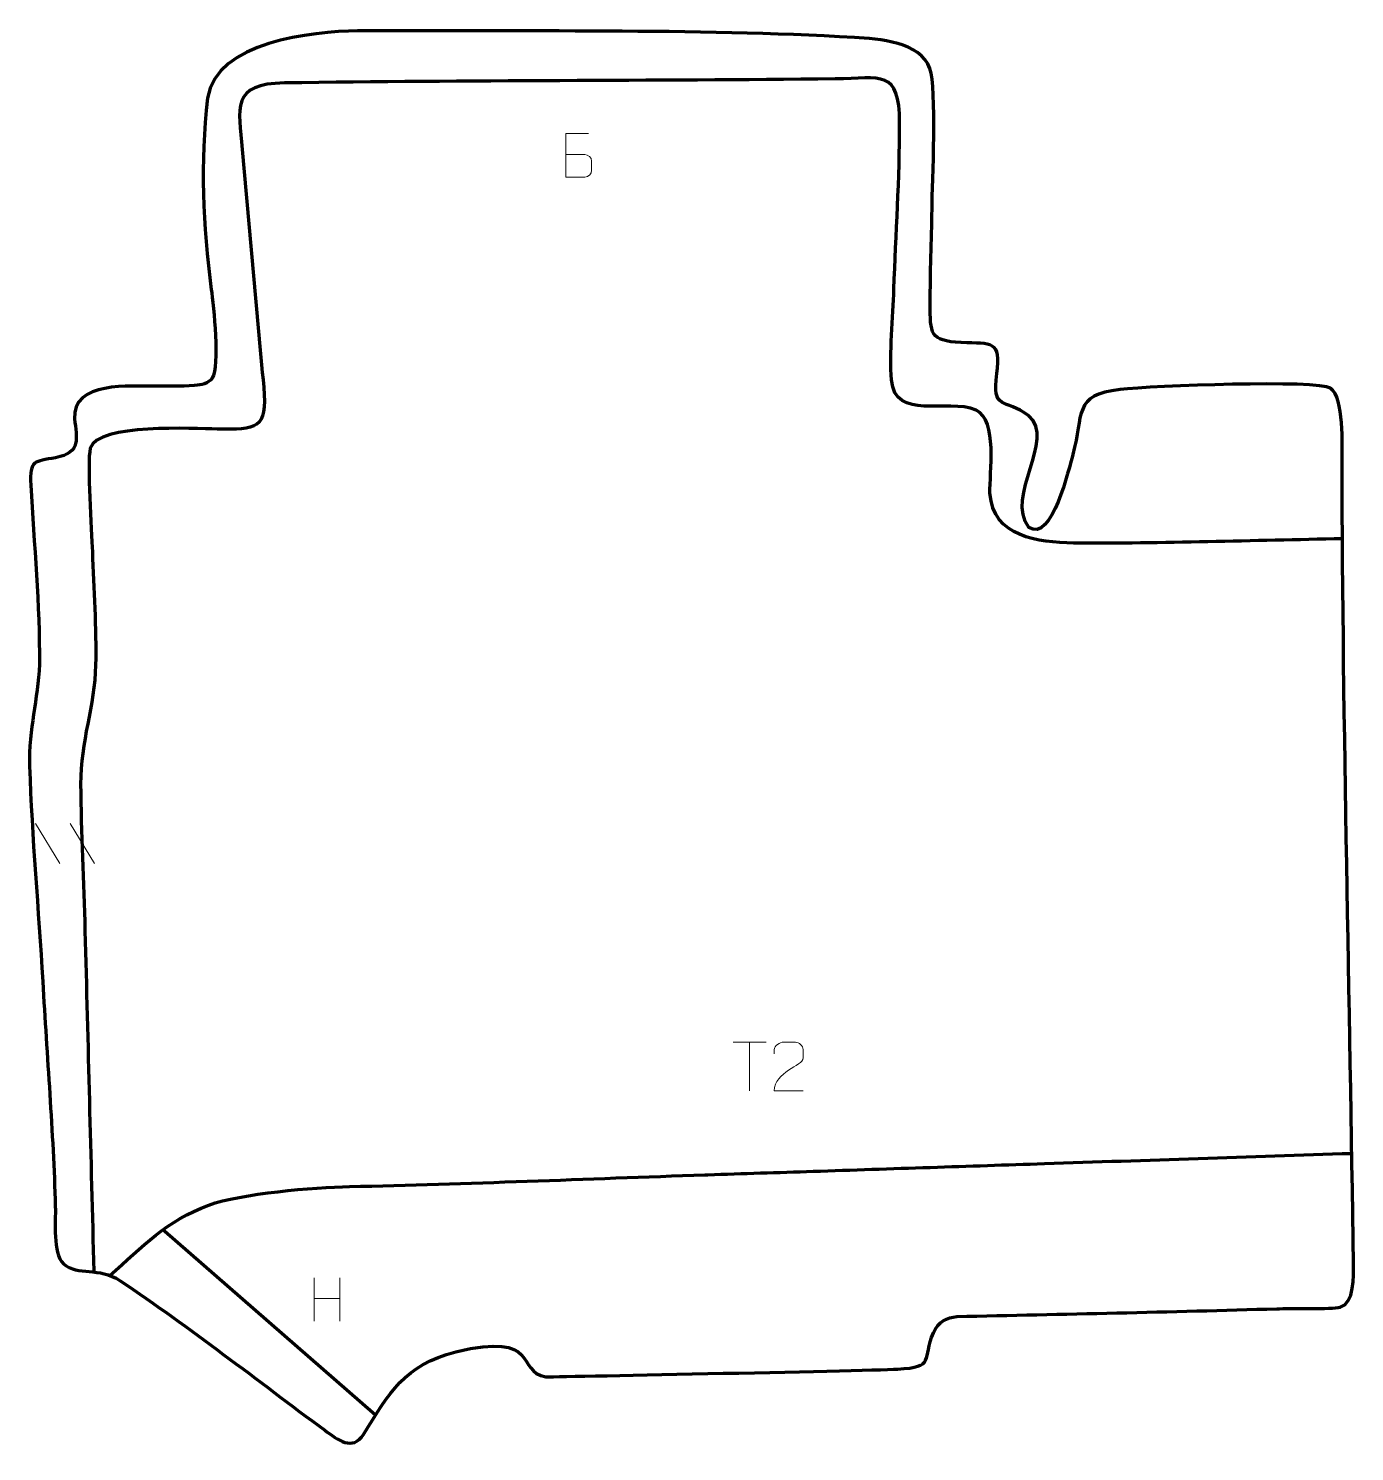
# Model space of a CAD drawing. Header units: millimetres. Extents: x 1151 to 1830, y 31 to 759.
import ezdxf

# ---------------------------------------------------------------- set-up
doc = ezdxf.new("R2010")
doc.units = ezdxf.units.MM
doc.header["$MEASUREMENT"] = 0
doc.layers.add('layer 2', color=7, linetype='Continuous')
doc.layers.add('layer 3', color=7, linetype='Continuous')

msp = doc.modelspace()

# ---------------------------------------------------------------- linework, layer by layer
at = {"layer": 'layer 2', "color": 142, "lineweight": 158}
for points, knots in [([(1823.9939, 498.0453), (1778.2331, 497.2527), (1731.89, 495.4822), (1686.1823, 495.8695), (1686.1823, 495.8695), (1668.2171, 496.2222), (1644.9733, 498.9562), (1643.4842, 521.4172), (1643.4842, 521.4172), (1643.2155, 531.7599), (1647.5226, 558.801), (1636.4145, 564.0338), (1636.4145, 564.0338), (1621.2592, 570.2173), (1594.9401, 558.026), (1593.0651, 579.4903), (1593.0651, 579.4903), (1591.9073, 592.7447), (1593.7945, 611.8589), (1594.2748, 625.9119), (1594.2748, 625.9119), (1595.2835, 654.0859), (1597.2494, 682.8427), (1597.2044, 710.974), (1597.2044, 710.974), (1597.1596, 738.9867), (1587.8596, 733.8752), (1564.218, 733.6131), (1564.218, 733.6131), (1470.2245, 732.5874), (1376.2059, 732.9263), (1282.2174, 731.581), (1282.2174, 731.581), (1254.7583, 731.1879), (1258.7239, 718.8108), (1260.6146, 697.4537), (1260.6146, 697.4537), (1264.2039, 656.8492), (1267.7592, 616.2866), (1271.5788, 575.7007), (1271.5788, 575.7007), (1273.4917, 553.9203), (1268.0359, 554.0152), (1247.7003, 554.2798), (1247.7003, 554.2798), (1236.0526, 554.495), (1186.578, 557.2917), (1182.7688, 544.4238), (1182.7688, 544.4238), (1180.9706, 536.61), (1183.4189, 502.5585), (1183.8386, 491.449), (1183.8386, 491.449), (1184.5495, 472.6321), (1185.8564, 452.0948), (1185.4968, 433.4066), (1185.4968, 433.4066), (1185.0939, 412.4713), (1177.6455, 394.118), (1177.8413, 372.4087), (1177.8413, 372.4087), (1178.0671, 347.3742), (1179.3486, 322.3238), (1180.038, 297.2945), (1180.038, 297.2945), (1181.5696, 239.1749), (1183.0622, 181.0543), (1184.5671, 122.9341)], [0, 0, 0, 0, 0.05555556, 0.05555556, 0.05555556, 0.05555556, 0.11111111, 0.11111111, 0.11111111, 0.11111111, 0.16666667, 0.16666667, 0.16666667, 0.16666667, 0.22222222, 0.22222222, 0.22222222, 0.22222222, 0.27777778, 0.27777778, 0.27777778, 0.27777778, 0.33333333, 0.33333333, 0.33333333, 0.33333333, 0.38888889, 0.38888889, 0.38888889, 0.38888889, 0.44444444, 0.44444444, 0.44444444, 0.44444444, 0.5, 0.5, 0.5, 0.5, 0.55555556, 0.55555556, 0.55555556, 0.55555556, 0.61111111, 0.61111111, 0.61111111, 0.61111111, 0.66666667, 0.66666667, 0.66666667, 0.66666667, 0.72222222, 0.72222222, 0.72222222, 0.72222222, 0.77777778, 0.77777778, 0.77777778, 0.77777778, 0.83333333, 0.83333333, 0.83333333, 0.83333333, 0.88888889, 0.88888889, 0.88888889, 0.88888889, 1, 1, 1, 1]), ([(1192.8677, 120.6852), (1209.4063, 135.6254), (1221.9243, 148.6617), (1243.5414, 156.7388), (1243.5414, 156.7388), (1259.6515, 162.7583), (1297.5095, 165.8894), (1315.4914, 166.2719), (1315.4914, 166.2719), (1376.1986, 167.5632), (1436.7855, 170.2156), (1497.462, 172.2432), (1497.462, 172.2432), (1497.462, 172.2432), (1498.963, 172.2934), (1498.963, 172.2934), (1498.963, 172.2934), (1516.9629, 172.8929), (1534.9628, 173.4918), (1552.9627, 174.0904), (1552.9627, 174.0904), (1572.9488, 174.755), (1592.935, 175.4197), (1612.9212, 176.0843), (1612.9212, 176.0843), (1632.4077, 176.7323), (1651.8942, 177.3803), (1671.3807, 178.0283), (1671.3807, 178.0283), (1723.8444, 179.773), (1776.3081, 181.5176), (1828.7718, 183.2623)], [0, 0, 0, 0, 0.11111111, 0.11111111, 0.11111111, 0.11111111, 0.22222222, 0.22222222, 0.22222222, 0.22222222, 0.33333333, 0.33333333, 0.33333333, 0.33333333, 0.44444444, 0.44444444, 0.44444444, 0.44444444, 0.55555556, 0.55555556, 0.55555556, 0.55555556, 0.66666667, 0.66666667, 0.66666667, 0.66666667, 0.77777778, 0.77777778, 0.77777778, 0.77777778, 1, 1, 1, 1])]:
    msp.add_open_spline(points, degree=3, knots=knots, dxfattribs=at)
msp.add_open_spline([(1328.7998, 49.0935), (1328.7998, 49.0935), (1219.6245, 144.3652), (1219.6245, 144.3652)], degree=3, dxfattribs=at)
at = {"layer": 'layer 3', "color": 242, "lineweight": 158}
msp.add_open_spline([(1626.4901, 99.6857), (1621.5013, 99.0412), (1617.0687, 97.3889), (1614.5018, 91.3223), (1614.5018, 91.3223), (1608.7844, 77.8099), (1615.6427, 73.7394), (1596.2898, 72.77), (1596.2898, 72.77), (1576.9369, 71.8006), (1416.0692, 68.7672), (1416.0692, 68.7672), (1416.0692, 68.7672), (1400.2677, 71.2743), (1413.8466, 92.0661), (1369.92, 81.6364), (1369.92, 81.6364), (1343.5204, 74.8495), (1335.8568, 60.5177), (1322.7118, 39.2696), (1322.7118, 39.2696), (1316.9113, 30.5081), (1309.6205, 36.5208), (1302.8163, 41.4042), (1302.8163, 41.4042), (1268.101, 67.1107), (1233.9572, 93.8852), (1198.0766, 118.0084), (1198.0766, 118.0084), (1187.0452, 125.425), (1176.6885, 120.1601), (1168.9955, 126.7462), (1168.9955, 126.7462), (1163.4328, 132.3373), (1165.1038, 148.124), (1164.8742, 155.9706), (1164.8742, 155.9706), (1163.7599, 194.0652), (1160.5825, 233.1729), (1158.4093, 271.3329), (1158.4093, 271.3329), (1156.2847, 307.9587), (1152.8869, 345.1162), (1151.6715, 381.6501), (1151.6715, 381.6501), (1151.121, 400.9274), (1156.063, 415.482), (1156.6833, 433.8122), (1156.6833, 433.8122), (1157.0806, 463.9694), (1153.8345, 495.3659), (1152.3131, 525.5993), (1152.3131, 525.5993), (1151.726, 538.7731), (1154.0998, 537.5079), (1165.0102, 539.609), (1165.0102, 539.609), (1178.576, 542.2215), (1175.5671, 549.6427), (1174.7449, 559.4325), (1174.7449, 559.4325), (1173.1085, 578.917), (1203.7374, 576.1785), (1216.1356, 576.2394), (1216.1356, 576.2394), (1221.2633, 576.2646), (1229.5948, 575.9956), (1235.9037, 576.6196), (1235.9037, 576.6196), (1240.1417, 577.0387), (1242.9955, 577.3168), (1245.1215, 580.3989), (1245.1215, 580.3989), (1249.2807, 586.4287), (1245.8576, 617.5165), (1244.7479, 625.8348), (1244.7479, 625.8348), (1240.3551, 658.7613), (1239.043, 690.6316), (1242.8388, 723.7322), (1242.8388, 723.7322), (1247.3337, 753.0192), (1296.3552, 757.7154), (1319.6883, 758.343), (1319.6883, 758.343), (1402.662, 757.7738), (1491.6583, 759.4868), (1574.1159, 754.8681), (1574.1159, 754.8681), (1586.5285, 754.1729), (1607.8202, 752.6638), (1612.7313, 738.9501), (1612.7313, 738.9501), (1616.3781, 728.7667), (1614.0041, 680.6825), (1613.7981, 666.8487), (1613.7981, 666.8487), (1613.6206, 650.8199), (1612.8537, 634.4341), (1612.8909, 618.5324), (1612.8909, 618.5324), (1612.9268, 603.2106), (1612.4871, 599.4463), (1628.7426, 598.5601), (1628.7426, 598.5601), (1644.5802, 597.9237), (1649.3095, 599.7146), (1646.9912, 582.6989), (1646.9912, 582.6989), (1644.3696, 563.4563), (1650.8076, 570.2237), (1663.4152, 561.1222), (1663.4152, 561.1222), (1677.5416, 548.64), (1650.9757, 520.1259), (1663.4344, 503.9076), (1663.4344, 503.9076), (1674.9611, 495.7817), (1684.1181, 534.5891), (1685.9134, 541.2581), (1685.9134, 541.2581), (1691.4267, 561.6235), (1685.8126, 571.7909), (1710.0858, 574.5468), (1710.0858, 574.5468), (1726.339, 576.3921), (1811.6445, 579.5849), (1817.9178, 575.1912), (1817.9178, 575.1912), (1824.8962, 570.3037), (1823.8152, 545.7047), (1823.8307, 537.1663), (1823.8307, 537.1663), (1824.0806, 400.1932), (1827.8845, 263.3675), (1829.5825, 126.4328), (1829.5825, 126.4328), (1829.655, 120.5818), (1830.1652, 106.3052), (1822.8102, 104.4548), (1822.8102, 104.4548), (1818.6749, 103.4144), (1796.7744, 103.8493), (1790.3396, 103.6562), (1790.3396, 103.6562), (1735.7281, 102.017), (1681.1109, 100.9274), (1626.4901, 99.6857)], degree=3, knots=[0, 0, 0, 0, 0.02631579, 0.02631579, 0.02631579, 0.02631579, 0.05263158, 0.05263158, 0.05263158, 0.05263158, 0.07894737, 0.07894737, 0.07894737, 0.07894737, 0.10526316, 0.10526316, 0.10526316, 0.10526316, 0.13157895, 0.13157895, 0.13157895, 0.13157895, 0.15789474, 0.15789474, 0.15789474, 0.15789474, 0.18421053, 0.18421053, 0.18421053, 0.18421053, 0.21052632, 0.21052632, 0.21052632, 0.21052632, 0.23684211, 0.23684211, 0.23684211, 0.23684211, 0.26315789, 0.26315789, 0.26315789, 0.26315789, 0.28947368, 0.28947368, 0.28947368, 0.28947368, 0.31578947, 0.31578947, 0.31578947, 0.31578947, 0.34210526, 0.34210526, 0.34210526, 0.34210526, 0.36842105, 0.36842105, 0.36842105, 0.36842105, 0.39473684, 0.39473684, 0.39473684, 0.39473684, 0.42105263, 0.42105263, 0.42105263, 0.42105263, 0.44736842, 0.44736842, 0.44736842, 0.44736842, 0.47368421, 0.47368421, 0.47368421, 0.47368421, 0.5, 0.5, 0.5, 0.5, 0.52631579, 0.52631579, 0.52631579, 0.52631579, 0.55263158, 0.55263158, 0.55263158, 0.55263158, 0.57894737, 0.57894737, 0.57894737, 0.57894737, 0.60526316, 0.60526316, 0.60526316, 0.60526316, 0.63157895, 0.63157895, 0.63157895, 0.63157895, 0.65789474, 0.65789474, 0.65789474, 0.65789474, 0.68421053, 0.68421053, 0.68421053, 0.68421053, 0.71052632, 0.71052632, 0.71052632, 0.71052632, 0.73684211, 0.73684211, 0.73684211, 0.73684211, 0.76315789, 0.76315789, 0.76315789, 0.76315789, 0.78947368, 0.78947368, 0.78947368, 0.78947368, 0.81578947, 0.81578947, 0.81578947, 0.81578947, 0.84210526, 0.84210526, 0.84210526, 0.84210526, 0.86842105, 0.86842105, 0.86842105, 0.86842105, 0.89473684, 0.89473684, 0.89473684, 0.89473684, 0.92105263, 0.92105263, 0.92105263, 0.92105263, 0.94736842, 0.94736842, 0.94736842, 0.94736842, 1, 1, 1, 1], dxfattribs=at)
at = {"layer": 'layer 3', "color": 250, "lineweight": 9}
for points in [[(1426.2107, 694.9397), (1429.4697, 694.9401), (1432.729, 694.9401), (1435.9887, 694.9397), (1435.9887, 694.9397), (1437.7581, 694.9242), (1439.481, 693.3692), (1439.481, 691.5334), (1439.481, 691.5334), (1439.4806, 690.5226), (1439.4806, 687.7913), (1439.481, 686.7802), (1439.481, 686.7802), (1439.4968, 685.1161), (1438.1155, 683.3123), (1436.0362, 683.3275), (1436.0362, 683.3275), (1432.7762, 683.3278), (1429.5165, 683.3278), (1426.2571, 683.3275), (1426.2571, 683.3275), (1426.2571, 690.7779), (1426.2571, 698.228), (1426.2571, 705.6778), (1426.2571, 705.6778), (1428.3832, 705.6778), (1435.8549, 705.6778), (1437.9813, 705.6778)], [(1547.7768, 215.2348), (1542.8624, 215.2351), (1537.948, 215.2351), (1533.0339, 215.2348), (1533.0339, 215.2348), (1533.0339, 225.1671), (1547.6849, 227.8083), (1547.7768, 232.1186), (1547.7768, 232.1186), (1547.7765, 233.5427), (1547.7765, 234.9664), (1547.7768, 236.3897), (1547.7768, 236.3897), (1547.7599, 238.4668), (1545.6371, 240.1916), (1543.9661, 240.2089), (1543.9661, 240.2089), (1541.8929, 240.2085), (1539.82, 240.2085), (1537.7476, 240.2089), (1537.7476, 240.2089), (1535.9255, 240.2254), (1533.1008, 238.4333), (1533.0339, 236.3397), (1533.0339, 236.3397), (1533.0339, 236.3397), (1533.0339, 234.2849), (1533.0339, 234.2849)]]:
    msp.add_open_spline(points, degree=3, knots=[0, 0, 0, 0, 0.125, 0.125, 0.125, 0.125, 0.25, 0.25, 0.25, 0.25, 0.375, 0.375, 0.375, 0.375, 0.5, 0.5, 0.5, 0.5, 0.625, 0.625, 0.625, 0.625, 0.75, 0.75, 0.75, 0.75, 1, 1, 1, 1], dxfattribs=at)
for points in [[(1154.7986, 352.25), (1154.7986, 352.25), (1167.1629, 331.7057), (1167.1629, 331.7057)], [(1172.5285, 352.25), (1172.5285, 352.25), (1184.8928, 331.7057), (1184.8928, 331.7057)], [(1511.9117, 240.1752), (1511.9117, 240.1752), (1528.8989, 240.1752), (1528.8989, 240.1752)], [(1520.4055, 215.2452), (1520.4055, 215.2452), (1520.4055, 240.1987), (1520.4055, 240.1987)], [(1297.4565, 119.5666), (1297.4565, 119.5666), (1297.4565, 97.3739), (1297.4565, 97.3739)], [(1310.5722, 119.5666), (1310.5722, 119.5666), (1310.5722, 97.2163), (1310.5722, 97.2163)], [(1297.474, 108.9242), (1297.474, 108.9242), (1310.5722, 108.9242), (1310.5722, 108.9242)]]:
    msp.add_open_spline(points, degree=3, dxfattribs=at)

doc.saveas('drawing.dxf')
